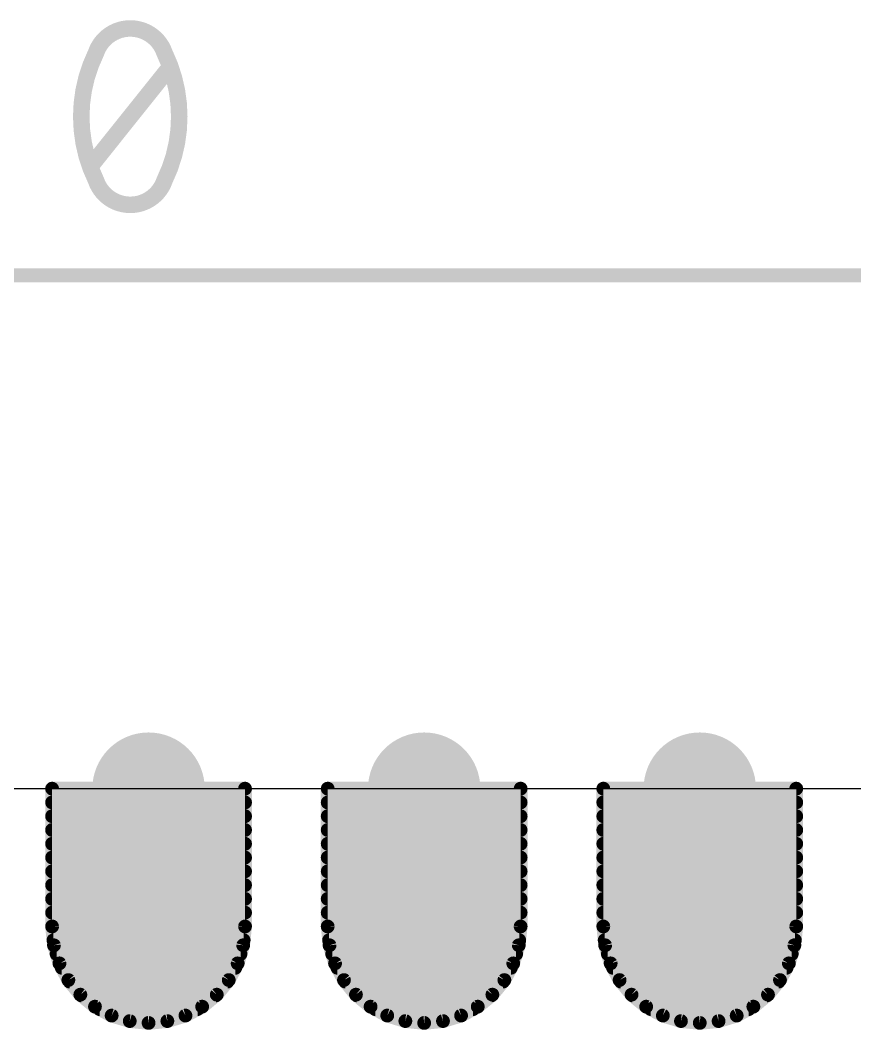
# Model space of a CAD drawing. Extents: x -6.2 to 35, y -0.5 to 29.9.
# Drawn here: x 19.14 to 26.83, y 20.64 to 29.94 of the extents above; entities that cross this region are included whole.
import ezdxf

# ---------------------------------------------------------------- set-up
doc = ezdxf.new("R2010")
doc.units = 0
for name, color, linetype in [('1', 22, 'CONTINUOUS'), ('16', 132, 'CONTINUOUS'), ('17', 110, 'CONTINUOUS'), ('20', 31, 'CONTINUOUS'), ('29', 253, 'CONTINUOUS')]:
    doc.layers.add(name, color=color, linetype=linetype)

# ---------------------------------------------------------------- blocks, each defined once
blk = doc.blocks.new('ROUNDP')
at = {"const_width": 0.5}
blk.add_lwpolyline([(0, -0.25, 1), (0, 0.25, 1), (0, -0.25)], format="xyb", dxfattribs=at)

msp = doc.modelspace()

# ---------------------------------------------------------------- linework, layer by layer
at = {"layer": '1', "const_width": 0.254}
for points in [[(19.558, 22.733), (19.558, 21.59)], [(21.082, 22.733), (19.558, 22.733)], [(21.082, 21.59), (21.082, 22.733)], [(22.098, 22.733), (22.098, 21.59)], [(23.622, 22.733), (22.098, 22.733)], [(23.622, 21.59), (23.622, 22.733)], [(24.638, 22.733), (24.638, 21.59)], [(26.162, 22.733), (24.638, 22.733)], [(26.162, 21.59), (26.162, 22.733)], [(19.558, 22.606), (21.082, 22.606)], [(22.098, 22.606), (23.622, 22.606)], [(24.638, 22.606), (26.162, 22.606)], [(19.558, 22.352), (21.082, 22.352)], [(22.098, 22.352), (23.622, 22.352)], [(24.638, 22.352), (26.162, 22.352)], [(19.558, 22.098), (21.082, 22.098)], [(22.098, 22.098), (23.622, 22.098)], [(24.638, 22.098), (26.162, 22.098)], [(19.558, 21.844), (21.082, 21.844)], [(22.098, 21.844), (23.622, 21.844)], [(24.638, 21.844), (26.162, 21.844)], [(19.558, 21.59), (19.5726, 21.4413)], [(19.558, 21.59), (21.082, 21.59)], [(21.0674, 21.4413), (21.082, 21.59)], [(22.098, 21.59), (22.1126, 21.4413)], [(22.098, 21.59), (23.622, 21.59)], [(23.6074, 21.4413), (23.622, 21.59)], [(24.638, 21.59), (24.6526, 21.4413)], [(24.638, 21.59), (26.162, 21.59)], [(26.1474, 21.4413), (26.162, 21.59)], [(19.5726, 21.4413), (19.616, 21.2984)], [(21.024, 21.2984), (21.0674, 21.4413)], [(22.1126, 21.4413), (22.156, 21.2984)], [(23.564, 21.2984), (23.6074, 21.4413)], [(24.6526, 21.4413), (24.696, 21.2984)], [(26.104, 21.2984), (26.1474, 21.4413)], [(19.6046, 21.336), (21.0354, 21.336)], [(19.616, 21.2984), (19.6864, 21.1667)], [(20.9536, 21.1667), (21.024, 21.2984)], [(22.1446, 21.336), (23.5754, 21.336)], [(22.156, 21.2984), (22.2264, 21.1667)], [(23.4936, 21.1667), (23.564, 21.2984)], [(24.6846, 21.336), (26.1154, 21.336)], [(24.696, 21.2984), (24.7664, 21.1667)], [(26.0336, 21.1667), (26.104, 21.2984)], [(19.6864, 21.1667), (19.7812, 21.0512)], [(20.8588, 21.0512), (20.9536, 21.1667)], [(22.2264, 21.1667), (22.3212, 21.0512)], [(23.3988, 21.0512), (23.4936, 21.1667)], [(24.7664, 21.1667), (24.8612, 21.0512)], [(25.9388, 21.0512), (26.0336, 21.1667)], [(19.7559, 21.082), (20.8841, 21.082)], [(19.7812, 21.0512), (19.8967, 20.9564)], [(20.7433, 20.9564), (20.8588, 21.0512)], [(22.2959, 21.082), (23.4241, 21.082)], [(22.3212, 21.0512), (22.4367, 20.9564)], [(23.2833, 20.9564), (23.3988, 21.0512)], [(24.8359, 21.082), (25.9641, 21.082)], [(24.8612, 21.0512), (24.9767, 20.9564)], [(25.8233, 20.9564), (25.9388, 21.0512)], [(19.8967, 20.9564), (20.0284, 20.886)], [(20.6116, 20.886), (20.7433, 20.9564)], [(22.4367, 20.9564), (22.5684, 20.886)], [(23.1516, 20.886), (23.2833, 20.9564)], [(24.9767, 20.9564), (25.1084, 20.886)], [(25.6916, 20.886), (25.8233, 20.9564)], [(20.0284, 20.886), (20.1713, 20.8426)], [(20.1713, 20.8426), (20.32, 20.828)], [(20.32, 20.828), (20.4687, 20.8426)], [(20.4687, 20.8426), (20.6116, 20.886)], [(22.5684, 20.886), (22.7113, 20.8426)], [(22.7113, 20.8426), (22.86, 20.828)], [(22.86, 20.828), (23.0087, 20.8426)], [(23.0087, 20.8426), (23.1516, 20.886)], [(25.1084, 20.886), (25.2513, 20.8426)], [(25.2513, 20.8426), (25.4, 20.828)], [(25.4, 20.828), (25.5487, 20.8426)], [(25.5487, 20.8426), (25.6916, 20.886)]]:
    msp.add_lwpolyline(points, dxfattribs=at)
at = {"layer": '1', "const_width": 0.127}
for points in [[(19.6215, 22.733, 1), (19.4945, 22.733)], [(19.558, 22.7965, 1), (19.558, 22.6695)], [(21.1455, 22.733, 1), (21.0185, 22.733)], [(21.082, 22.6695, 1), (21.082, 22.7965)], [(22.1615, 22.733, 1), (22.0345, 22.733)], [(22.098, 22.7965, 1), (22.098, 22.6695)], [(23.6855, 22.733, 1), (23.5585, 22.733)], [(23.622, 22.6695, 1), (23.622, 22.7965)], [(24.7015, 22.733, 1), (24.5745, 22.733)], [(24.638, 22.7965, 1), (24.638, 22.6695)], [(26.2255, 22.733, 1), (26.0985, 22.733)], [(26.162, 22.6695, 1), (26.162, 22.7965)], [(19.558, 22.6695, 1), (19.558, 22.5425)], [(21.082, 22.5425, 1), (21.082, 22.6695)], [(22.098, 22.6695, 1), (22.098, 22.5425)], [(23.622, 22.5425, 1), (23.622, 22.6695)], [(24.638, 22.6695, 1), (24.638, 22.5425)], [(26.162, 22.5425, 1), (26.162, 22.6695)], [(19.558, 22.4155, 1), (19.558, 22.2885)], [(21.082, 22.2885, 1), (21.082, 22.4155)], [(22.098, 22.4155, 1), (22.098, 22.2885)], [(23.622, 22.2885, 1), (23.622, 22.4155)], [(24.638, 22.4155, 1), (24.638, 22.2885)], [(26.162, 22.2885, 1), (26.162, 22.4155)], [(19.558, 22.1615, 1), (19.558, 22.0345)], [(21.082, 22.0345, 1), (21.082, 22.1615)], [(22.098, 22.1615, 1), (22.098, 22.0345)], [(23.622, 22.0345, 1), (23.622, 22.1615)], [(24.638, 22.1615, 1), (24.638, 22.0345)], [(26.162, 22.0345, 1), (26.162, 22.1615)], [(19.558, 21.9075, 1), (19.558, 21.7805)], [(21.082, 21.7805, 1), (21.082, 21.9075)], [(22.098, 21.9075, 1), (22.098, 21.7805)], [(23.622, 21.7805, 1), (23.622, 21.9075)], [(24.638, 21.9075, 1), (24.638, 21.7805)], [(26.162, 21.7805, 1), (26.162, 21.9075)], [(19.6212, 21.5962, 1), (19.4948, 21.5838)], [(19.558, 21.6535, 1), (19.558, 21.5265)], [(21.1452, 21.5838, 1), (21.0188, 21.5962)], [(21.082, 21.5265, 1), (21.082, 21.6535)], [(22.1612, 21.5962, 1), (22.0348, 21.5838)], [(22.098, 21.6535, 1), (22.098, 21.5265)], [(23.6852, 21.5838, 1), (23.5588, 21.5962)], [(23.622, 21.5265, 1), (23.622, 21.6535)], [(24.7012, 21.5962, 1), (24.5748, 21.5838)], [(24.638, 21.6535, 1), (24.638, 21.5265)], [(26.2252, 21.5838, 1), (26.0988, 21.5962)], [(26.162, 21.5265, 1), (26.162, 21.6535)], [(19.4945, 21.59, 1), (19.6215, 21.59)], [(21.0185, 21.59, 1), (21.1455, 21.59)], [(22.0345, 21.59, 1), (22.1615, 21.59)], [(23.5585, 21.59, 1), (23.6855, 21.59)], [(24.5745, 21.59, 1), (24.7015, 21.59)], [(26.0985, 21.59, 1), (26.2255, 21.59)], [(19.6334, 21.4598, 1), (19.5119, 21.4229)], [(19.5094, 21.4351, 1), (19.6358, 21.4476)], [(21.0042, 21.4476, 1), (21.1306, 21.4351)], [(21.1281, 21.4229, 1), (21.0066, 21.4598)], [(22.1734, 21.4598, 1), (22.0519, 21.4229)], [(22.0494, 21.4351, 1), (22.1758, 21.4476)], [(23.5442, 21.4476, 1), (23.6706, 21.4351)], [(23.6681, 21.4229, 1), (23.5466, 21.4598)], [(24.7134, 21.4598, 1), (24.5919, 21.4229)], [(24.5894, 21.4351, 1), (24.7158, 21.4476)], [(26.0842, 21.4476, 1), (26.2106, 21.4351)], [(26.2081, 21.4229, 1), (26.0866, 21.4598)], [(19.6046, 21.3995, 1), (19.6046, 21.2725)], [(19.672, 21.3283, 1), (19.56, 21.2685)], [(21.08, 21.2685, 1), (20.968, 21.3283)], [(21.0354, 21.2725, 1), (21.0354, 21.3995)], [(22.1446, 21.3995, 1), (22.1446, 21.2725)], [(22.212, 21.3283, 1), (22.1, 21.2685)], [(23.62, 21.2685, 1), (23.508, 21.3283)], [(23.5754, 21.2725, 1), (23.5754, 21.3995)], [(24.6846, 21.3995, 1), (24.6846, 21.2725)], [(24.752, 21.3283, 1), (24.64, 21.2685)], [(26.16, 21.2685, 1), (26.048, 21.3283)], [(26.1154, 21.2725, 1), (26.1154, 21.3995)], [(19.5552, 21.28, 1), (19.6768, 21.3168)], [(20.9632, 21.3168, 1), (21.0848, 21.28)], [(22.0952, 21.28, 1), (22.2168, 21.3168)], [(23.5032, 21.3168, 1), (23.6248, 21.28)], [(24.6352, 21.28, 1), (24.7568, 21.3168)], [(26.0432, 21.3168, 1), (26.1648, 21.28)], [(19.7355, 21.2069, 1), (19.6373, 21.1264)], [(19.6304, 21.1367, 1), (19.7424, 21.1966)], [(20.8976, 21.1966, 1), (21.0096, 21.1367)], [(21.0027, 21.1264, 1), (20.9045, 21.2069)], [(22.2755, 21.2069, 1), (22.1773, 21.1264)], [(22.1704, 21.1367, 1), (22.2824, 21.1966)], [(23.4376, 21.1966, 1), (23.5496, 21.1367)], [(23.5427, 21.1264, 1), (23.4445, 21.2069)], [(24.8155, 21.2069, 1), (24.7173, 21.1264)], [(24.7104, 21.1367, 1), (24.8224, 21.1966)], [(25.9776, 21.1966, 1), (26.0896, 21.1367)], [(26.0827, 21.1264, 1), (25.9845, 21.2069)], [(19.7559, 21.1455, 1), (19.7559, 21.0185)], [(19.8215, 21.1003, 1), (19.7409, 21.0021)], [(19.7321, 21.0109, 1), (19.8303, 21.0915)], [(20.8097, 21.0915, 1), (20.9079, 21.0109)], [(20.8991, 21.0021, 1), (20.8185, 21.1003)], [(20.8841, 21.0185, 1), (20.8841, 21.1455)], [(22.2959, 21.1455, 1), (22.2959, 21.0185)], [(22.3615, 21.1003, 1), (22.2809, 21.0021)], [(22.2721, 21.0109, 1), (22.3703, 21.0915)], [(23.3497, 21.0915, 1), (23.4479, 21.0109)], [(23.4391, 21.0021, 1), (23.3585, 21.1003)], [(23.4241, 21.0185, 1), (23.4241, 21.1455)], [(24.8359, 21.1455, 1), (24.8359, 21.0185)], [(24.9015, 21.1003, 1), (24.8209, 21.0021)], [(24.8121, 21.0109, 1), (24.9103, 21.0915)], [(25.8897, 21.0915, 1), (25.9879, 21.0109)], [(25.9791, 21.0021, 1), (25.8985, 21.1003)], [(25.9641, 21.0185, 1), (25.9641, 21.1455)], [(19.9266, 21.0124, 1), (19.8667, 20.9004)], [(19.8564, 20.9073, 1), (19.9369, 21.0055)], [(20.7031, 21.0055, 1), (20.7836, 20.9073)], [(20.7733, 20.9004, 1), (20.7134, 21.0124)], [(22.4666, 21.0124, 1), (22.4067, 20.9004)], [(22.3964, 20.9073, 1), (22.4769, 21.0055)], [(23.2431, 21.0055, 1), (23.3236, 20.9073)], [(23.3133, 20.9004, 1), (23.2534, 21.0124)], [(25.0066, 21.0124, 1), (24.9467, 20.9004)], [(24.9364, 20.9073, 1), (25.0169, 21.0055)], [(25.7831, 21.0055, 1), (25.8636, 20.9073)], [(25.8533, 20.9004, 1), (25.7934, 21.0124)], [(20.0468, 20.9468, 1), (20.01, 20.8252)], [(19.9985, 20.83, 1), (20.0583, 20.942)], [(20.1776, 20.9058, 1), (20.1651, 20.7794)], [(20.1529, 20.7819, 1), (20.1898, 20.9034)], [(20.3138, 20.8912, 1), (20.3262, 20.7648)], [(20.3138, 20.7648, 1), (20.3262, 20.8912)], [(20.4502, 20.9034, 1), (20.4871, 20.7819)], [(20.4749, 20.7794, 1), (20.4624, 20.9058)], [(20.5817, 20.942, 1), (20.6415, 20.83)], [(20.63, 20.8252, 1), (20.5932, 20.9468)], [(22.5868, 20.9468, 1), (22.55, 20.8252)], [(22.5385, 20.83, 1), (22.5983, 20.942)], [(22.7176, 20.9058, 1), (22.7051, 20.7794)], [(22.6929, 20.7819, 1), (22.7298, 20.9034)], [(22.8538, 20.8912, 1), (22.8662, 20.7648)], [(22.8538, 20.7648, 1), (22.8662, 20.8912)], [(22.9902, 20.9034, 1), (23.0271, 20.7819)], [(23.0149, 20.7794, 1), (23.0024, 20.9058)], [(23.1217, 20.942, 1), (23.1815, 20.83)], [(23.17, 20.8252, 1), (23.1332, 20.9468)], [(25.1268, 20.9468, 1), (25.09, 20.8252)], [(25.0785, 20.83, 1), (25.1383, 20.942)], [(25.2576, 20.9058, 1), (25.2451, 20.7794)], [(25.2329, 20.7819, 1), (25.2698, 20.9034)], [(25.3938, 20.8912, 1), (25.4062, 20.7648)], [(25.3938, 20.7648, 1), (25.4062, 20.8912)], [(25.5302, 20.9034, 1), (25.5671, 20.7819)], [(25.5549, 20.7794, 1), (25.5424, 20.9058)], [(25.6617, 20.942, 1), (25.7215, 20.83)], [(25.71, 20.8252, 1), (25.6732, 20.9468)]]:
    msp.add_lwpolyline(points, format="xyb", dxfattribs=at)
at = {"layer": '16', "const_width": 0.254}
for points in [[(19.558, 22.733), (19.558, 21.59)], [(21.082, 22.733), (19.558, 22.733)], [(21.082, 21.59), (21.082, 22.733)], [(22.098, 22.733), (22.098, 21.59)], [(23.622, 22.733), (22.098, 22.733)], [(23.622, 21.59), (23.622, 22.733)], [(24.638, 22.733), (24.638, 21.59)], [(26.162, 22.733), (24.638, 22.733)], [(26.162, 21.59), (26.162, 22.733)], [(19.558, 22.606), (21.082, 22.606)], [(22.098, 22.606), (23.622, 22.606)], [(24.638, 22.606), (26.162, 22.606)], [(19.558, 22.352), (21.082, 22.352)], [(22.098, 22.352), (23.622, 22.352)], [(24.638, 22.352), (26.162, 22.352)], [(19.558, 22.098), (21.082, 22.098)], [(22.098, 22.098), (23.622, 22.098)], [(24.638, 22.098), (26.162, 22.098)], [(19.558, 21.844), (21.082, 21.844)], [(22.098, 21.844), (23.622, 21.844)], [(24.638, 21.844), (26.162, 21.844)], [(19.558, 21.59), (19.5726, 21.4413)], [(19.558, 21.59), (21.082, 21.59)], [(21.0674, 21.4413), (21.082, 21.59)], [(22.098, 21.59), (22.1126, 21.4413)], [(22.098, 21.59), (23.622, 21.59)], [(23.6074, 21.4413), (23.622, 21.59)], [(24.638, 21.59), (24.6526, 21.4413)], [(24.638, 21.59), (26.162, 21.59)], [(26.1474, 21.4413), (26.162, 21.59)], [(19.5726, 21.4413), (19.616, 21.2984)], [(21.024, 21.2984), (21.0674, 21.4413)], [(22.1126, 21.4413), (22.156, 21.2984)], [(23.564, 21.2984), (23.6074, 21.4413)], [(24.6526, 21.4413), (24.696, 21.2984)], [(26.104, 21.2984), (26.1474, 21.4413)], [(19.6046, 21.336), (21.0354, 21.336)], [(19.616, 21.2984), (19.6864, 21.1667)], [(20.9536, 21.1667), (21.024, 21.2984)], [(22.1446, 21.336), (23.5754, 21.336)], [(22.156, 21.2984), (22.2264, 21.1667)], [(23.4936, 21.1667), (23.564, 21.2984)], [(24.6846, 21.336), (26.1154, 21.336)], [(24.696, 21.2984), (24.7664, 21.1667)], [(26.0336, 21.1667), (26.104, 21.2984)], [(19.6864, 21.1667), (19.7812, 21.0512)], [(20.8588, 21.0512), (20.9536, 21.1667)], [(22.2264, 21.1667), (22.3212, 21.0512)], [(23.3988, 21.0512), (23.4936, 21.1667)], [(24.7664, 21.1667), (24.8612, 21.0512)], [(25.9388, 21.0512), (26.0336, 21.1667)], [(19.7559, 21.082), (20.8841, 21.082)], [(19.7812, 21.0512), (19.8967, 20.9564)], [(20.7433, 20.9564), (20.8588, 21.0512)], [(22.2959, 21.082), (23.4241, 21.082)], [(22.3212, 21.0512), (22.4367, 20.9564)], [(23.2833, 20.9564), (23.3988, 21.0512)], [(24.8359, 21.082), (25.9641, 21.082)], [(24.8612, 21.0512), (24.9767, 20.9564)], [(25.8233, 20.9564), (25.9388, 21.0512)], [(19.8967, 20.9564), (20.0284, 20.886)], [(20.6116, 20.886), (20.7433, 20.9564)], [(22.4367, 20.9564), (22.5684, 20.886)], [(23.1516, 20.886), (23.2833, 20.9564)], [(24.9767, 20.9564), (25.1084, 20.886)], [(25.6916, 20.886), (25.8233, 20.9564)], [(20.0284, 20.886), (20.1713, 20.8426)], [(20.1713, 20.8426), (20.32, 20.828)], [(20.32, 20.828), (20.4687, 20.8426)], [(20.4687, 20.8426), (20.6116, 20.886)], [(22.5684, 20.886), (22.7113, 20.8426)], [(22.7113, 20.8426), (22.86, 20.828)], [(22.86, 20.828), (23.0087, 20.8426)], [(23.0087, 20.8426), (23.1516, 20.886)], [(25.1084, 20.886), (25.2513, 20.8426)], [(25.2513, 20.8426), (25.4, 20.828)], [(25.4, 20.828), (25.5487, 20.8426)], [(25.5487, 20.8426), (25.6916, 20.886)]]:
    msp.add_lwpolyline(points, dxfattribs=at)
at = {"layer": '16', "const_width": 0.127}
for points in [[(19.6215, 22.733, 1), (19.4945, 22.733)], [(19.558, 22.7965, 1), (19.558, 22.6695)], [(21.1455, 22.733, 1), (21.0185, 22.733)], [(21.082, 22.6695, 1), (21.082, 22.7965)], [(22.1615, 22.733, 1), (22.0345, 22.733)], [(22.098, 22.7965, 1), (22.098, 22.6695)], [(23.6855, 22.733, 1), (23.5585, 22.733)], [(23.622, 22.6695, 1), (23.622, 22.7965)], [(24.7015, 22.733, 1), (24.5745, 22.733)], [(24.638, 22.7965, 1), (24.638, 22.6695)], [(26.2255, 22.733, 1), (26.0985, 22.733)], [(26.162, 22.6695, 1), (26.162, 22.7965)], [(19.558, 22.6695, 1), (19.558, 22.5425)], [(21.082, 22.5425, 1), (21.082, 22.6695)], [(22.098, 22.6695, 1), (22.098, 22.5425)], [(23.622, 22.5425, 1), (23.622, 22.6695)], [(24.638, 22.6695, 1), (24.638, 22.5425)], [(26.162, 22.5425, 1), (26.162, 22.6695)], [(19.558, 22.4155, 1), (19.558, 22.2885)], [(21.082, 22.2885, 1), (21.082, 22.4155)], [(22.098, 22.4155, 1), (22.098, 22.2885)], [(23.622, 22.2885, 1), (23.622, 22.4155)], [(24.638, 22.4155, 1), (24.638, 22.2885)], [(26.162, 22.2885, 1), (26.162, 22.4155)], [(19.558, 22.1615, 1), (19.558, 22.0345)], [(21.082, 22.0345, 1), (21.082, 22.1615)], [(22.098, 22.1615, 1), (22.098, 22.0345)], [(23.622, 22.0345, 1), (23.622, 22.1615)], [(24.638, 22.1615, 1), (24.638, 22.0345)], [(26.162, 22.0345, 1), (26.162, 22.1615)], [(19.558, 21.9075, 1), (19.558, 21.7805)], [(21.082, 21.7805, 1), (21.082, 21.9075)], [(22.098, 21.9075, 1), (22.098, 21.7805)], [(23.622, 21.7805, 1), (23.622, 21.9075)], [(24.638, 21.9075, 1), (24.638, 21.7805)], [(26.162, 21.7805, 1), (26.162, 21.9075)], [(19.6212, 21.5962, 1), (19.4948, 21.5838)], [(19.558, 21.6535, 1), (19.558, 21.5265)], [(21.1452, 21.5838, 1), (21.0188, 21.5962)], [(21.082, 21.5265, 1), (21.082, 21.6535)], [(22.1612, 21.5962, 1), (22.0348, 21.5838)], [(22.098, 21.6535, 1), (22.098, 21.5265)], [(23.6852, 21.5838, 1), (23.5588, 21.5962)], [(23.622, 21.5265, 1), (23.622, 21.6535)], [(24.7012, 21.5962, 1), (24.5748, 21.5838)], [(24.638, 21.6535, 1), (24.638, 21.5265)], [(26.2252, 21.5838, 1), (26.0988, 21.5962)], [(26.162, 21.5265, 1), (26.162, 21.6535)], [(19.4945, 21.59, 1), (19.6215, 21.59)], [(21.0185, 21.59, 1), (21.1455, 21.59)], [(22.0345, 21.59, 1), (22.1615, 21.59)], [(23.5585, 21.59, 1), (23.6855, 21.59)], [(24.5745, 21.59, 1), (24.7015, 21.59)], [(26.0985, 21.59, 1), (26.2255, 21.59)], [(19.6334, 21.4598, 1), (19.5119, 21.4229)], [(19.5094, 21.4351, 1), (19.6358, 21.4476)], [(21.0042, 21.4476, 1), (21.1306, 21.4351)], [(21.1281, 21.4229, 1), (21.0066, 21.4598)], [(22.1734, 21.4598, 1), (22.0519, 21.4229)], [(22.0494, 21.4351, 1), (22.1758, 21.4476)], [(23.5442, 21.4476, 1), (23.6706, 21.4351)], [(23.6681, 21.4229, 1), (23.5466, 21.4598)], [(24.7134, 21.4598, 1), (24.5919, 21.4229)], [(24.5894, 21.4351, 1), (24.7158, 21.4476)], [(26.0842, 21.4476, 1), (26.2106, 21.4351)], [(26.2081, 21.4229, 1), (26.0866, 21.4598)], [(19.6046, 21.3995, 1), (19.6046, 21.2725)], [(19.672, 21.3283, 1), (19.56, 21.2685)], [(21.08, 21.2685, 1), (20.968, 21.3283)], [(21.0354, 21.2725, 1), (21.0354, 21.3995)], [(22.1446, 21.3995, 1), (22.1446, 21.2725)], [(22.212, 21.3283, 1), (22.1, 21.2685)], [(23.62, 21.2685, 1), (23.508, 21.3283)], [(23.5754, 21.2725, 1), (23.5754, 21.3995)], [(24.6846, 21.3995, 1), (24.6846, 21.2725)], [(24.752, 21.3283, 1), (24.64, 21.2685)], [(26.16, 21.2685, 1), (26.048, 21.3283)], [(26.1154, 21.2725, 1), (26.1154, 21.3995)], [(19.5552, 21.28, 1), (19.6768, 21.3168)], [(20.9632, 21.3168, 1), (21.0848, 21.28)], [(22.0952, 21.28, 1), (22.2168, 21.3168)], [(23.5032, 21.3168, 1), (23.6248, 21.28)], [(24.6352, 21.28, 1), (24.7568, 21.3168)], [(26.0432, 21.3168, 1), (26.1648, 21.28)], [(19.7355, 21.2069, 1), (19.6373, 21.1264)], [(19.6304, 21.1367, 1), (19.7424, 21.1966)], [(20.8976, 21.1966, 1), (21.0096, 21.1367)], [(21.0027, 21.1264, 1), (20.9045, 21.2069)], [(22.2755, 21.2069, 1), (22.1773, 21.1264)], [(22.1704, 21.1367, 1), (22.2824, 21.1966)], [(23.4376, 21.1966, 1), (23.5496, 21.1367)], [(23.5427, 21.1264, 1), (23.4445, 21.2069)], [(24.8155, 21.2069, 1), (24.7173, 21.1264)], [(24.7104, 21.1367, 1), (24.8224, 21.1966)], [(25.9776, 21.1966, 1), (26.0896, 21.1367)], [(26.0827, 21.1264, 1), (25.9845, 21.2069)], [(19.7559, 21.1455, 1), (19.7559, 21.0185)], [(19.8215, 21.1003, 1), (19.7409, 21.0021)], [(19.7321, 21.0109, 1), (19.8303, 21.0915)], [(20.8097, 21.0915, 1), (20.9079, 21.0109)], [(20.8991, 21.0021, 1), (20.8185, 21.1003)], [(20.8841, 21.0185, 1), (20.8841, 21.1455)], [(22.2959, 21.1455, 1), (22.2959, 21.0185)], [(22.3615, 21.1003, 1), (22.2809, 21.0021)], [(22.2721, 21.0109, 1), (22.3703, 21.0915)], [(23.3497, 21.0915, 1), (23.4479, 21.0109)], [(23.4391, 21.0021, 1), (23.3585, 21.1003)], [(23.4241, 21.0185, 1), (23.4241, 21.1455)], [(24.8359, 21.1455, 1), (24.8359, 21.0185)], [(24.9015, 21.1003, 1), (24.8209, 21.0021)], [(24.8121, 21.0109, 1), (24.9103, 21.0915)], [(25.8897, 21.0915, 1), (25.9879, 21.0109)], [(25.9791, 21.0021, 1), (25.8985, 21.1003)], [(25.9641, 21.0185, 1), (25.9641, 21.1455)], [(19.9266, 21.0124, 1), (19.8667, 20.9004)], [(19.8564, 20.9073, 1), (19.9369, 21.0055)], [(20.7031, 21.0055, 1), (20.7836, 20.9073)], [(20.7733, 20.9004, 1), (20.7134, 21.0124)], [(22.4666, 21.0124, 1), (22.4067, 20.9004)], [(22.3964, 20.9073, 1), (22.4769, 21.0055)], [(23.2431, 21.0055, 1), (23.3236, 20.9073)], [(23.3133, 20.9004, 1), (23.2534, 21.0124)], [(25.0066, 21.0124, 1), (24.9467, 20.9004)], [(24.9364, 20.9073, 1), (25.0169, 21.0055)], [(25.7831, 21.0055, 1), (25.8636, 20.9073)], [(25.8533, 20.9004, 1), (25.7934, 21.0124)], [(20.0468, 20.9468, 1), (20.01, 20.8252)], [(19.9985, 20.83, 1), (20.0583, 20.942)], [(20.1776, 20.9058, 1), (20.1651, 20.7794)], [(20.1529, 20.7819, 1), (20.1898, 20.9034)], [(20.3138, 20.8912, 1), (20.3262, 20.7648)], [(20.3138, 20.7648, 1), (20.3262, 20.8912)], [(20.4502, 20.9034, 1), (20.4871, 20.7819)], [(20.4749, 20.7794, 1), (20.4624, 20.9058)], [(20.5817, 20.942, 1), (20.6415, 20.83)], [(20.63, 20.8252, 1), (20.5932, 20.9468)], [(22.5868, 20.9468, 1), (22.55, 20.8252)], [(22.5385, 20.83, 1), (22.5983, 20.942)], [(22.7176, 20.9058, 1), (22.7051, 20.7794)], [(22.6929, 20.7819, 1), (22.7298, 20.9034)], [(22.8538, 20.8912, 1), (22.8662, 20.7648)], [(22.8538, 20.7648, 1), (22.8662, 20.8912)], [(22.9902, 20.9034, 1), (23.0271, 20.7819)], [(23.0149, 20.7794, 1), (23.0024, 20.9058)], [(23.1217, 20.942, 1), (23.1815, 20.83)], [(23.17, 20.8252, 1), (23.1332, 20.9468)], [(25.1268, 20.9468, 1), (25.09, 20.8252)], [(25.0785, 20.83, 1), (25.1383, 20.942)], [(25.2576, 20.9058, 1), (25.2451, 20.7794)], [(25.2329, 20.7819, 1), (25.2698, 20.9034)], [(25.3938, 20.8912, 1), (25.4062, 20.7648)], [(25.3938, 20.7648, 1), (25.4062, 20.8912)], [(25.5302, 20.9034, 1), (25.5671, 20.7819)], [(25.5549, 20.7794, 1), (25.5424, 20.9058)], [(25.6617, 20.942, 1), (25.7215, 20.83)], [(25.71, 20.8252, 1), (25.6732, 20.9468)]]:
    msp.add_lwpolyline(points, format="xyb", dxfattribs=at)
at = {"layer": '20', "const_width": 0.01}
msp.add_lwpolyline([(1, 22.86), (34, 22.86)], dxfattribs=at)
at = {"layer": '29'}
for points, const_width in [([(20.1514, 29.8663, 0.3205), (19.8353, 29.6405)], 0.1524), ([(20.4675, 29.6405, 0.3205), (20.1514, 29.8663)], 0.1524), ([(20.1514, 29.9044, 1), (20.1514, 29.8282)], 0.0762), ([(20.1514, 29.8282, 1), (20.1514, 29.9044)], 0.0762), ([(19.8353, 29.6405, 0.1139), (19.6998, 29.0535)], 0.1524), ([(19.7992, 29.6529, 1), (19.8713, 29.6282)], 0.0762), ([(19.8695, 29.6238, 1), (19.801, 29.6572)], 0.0762), ([(20.5017, 29.6572, 1), (20.4332, 29.6238)], 0.0762), ([(20.6029, 29.0535, 0.1139), (20.4675, 29.6405)], 0.1524), ([(20.4314, 29.6282, 1), (20.5035, 29.6529)], 0.0762), ([(20.5424, 29.4813, 1), (20.4829, 29.5289)], 0.0762), ([(19.6998, 29.0535, 0.1139), (19.8353, 28.4665)], 0.1524), ([(19.7379, 29.0535, 1), (19.6617, 29.0535)], 0.0762), ([(20.4675, 28.4665, 0.1139), (20.6029, 29.0535)], 0.1524), ([(20.641, 29.0535, 1), (20.5648, 29.0535)], 0.0762), ([(19.6617, 29.0535, 1), (19.7379, 29.0535)], 0.0762), ([(20.5648, 29.0535, 1), (20.641, 29.0535)], 0.0762), ([(19.7604, 28.6257, 1), (19.8199, 28.5781)], 0.0762), ([(19.8713, 28.4788, 1), (19.7992, 28.4541)], 0.0762), ([(19.8353, 28.4665, 0.3205), (20.1514, 28.2407)], 0.1524), ([(19.801, 28.4498, 1), (19.8695, 28.4832)], 0.0762), ([(20.1514, 28.2407, 0.3205), (20.4675, 28.4665)], 0.1524), ([(20.4332, 28.4832, 1), (20.5017, 28.4498)], 0.0762), ([(20.5035, 28.4541, 1), (20.4314, 28.4788)], 0.0762), ([(20.1514, 28.2788, 1), (20.1514, 28.2026)], 0.0762), ([(20.1514, 28.2026, 1), (20.1514, 28.2788)], 0.0762), ([(19.4627, 22.86, 1), (19.3993, 22.86)], 0.0635), ([(19.431, 22.8917, 1), (19.431, 22.8283)], 0.0635), ([(21.2407, 22.86, 1), (21.1773, 22.86)], 0.0635), ([(21.209, 22.8283, 1), (21.209, 22.8917)], 0.0635), ([(22.0027, 22.86, 1), (21.9393, 22.86)], 0.0635), ([(21.971, 22.8917, 1), (21.971, 22.8283)], 0.0635), ([(23.7808, 22.86, 1), (23.7173, 22.86)], 0.0635), ([(23.749, 22.8283, 1), (23.749, 22.8917)], 0.0635), ([(24.5428, 22.86, 1), (24.4793, 22.86)], 0.0635), ([(24.511, 22.8917, 1), (24.511, 22.8283)], 0.0635), ([(26.3208, 22.86, 1), (26.2573, 22.86)], 0.0635), ([(26.289, 22.8283, 1), (26.289, 22.8917)], 0.0635), ([(19.431, 22.7647, 1), (19.431, 22.7013)], 0.0635), ([(21.209, 22.7013, 1), (21.209, 22.7647)], 0.0635), ([(21.971, 22.7647, 1), (21.971, 22.7013)], 0.0635), ([(23.749, 22.7013, 1), (23.749, 22.7647)], 0.0635), ([(24.511, 22.7647, 1), (24.511, 22.7013)], 0.0635), ([(26.289, 22.7013, 1), (26.289, 22.7647)], 0.0635), ([(19.431, 22.6378, 1), (19.431, 22.5743)], 0.0635), ([(21.209, 22.5743, 1), (21.209, 22.6378)], 0.0635), ([(21.971, 22.6378, 1), (21.971, 22.5743)], 0.0635), ([(23.749, 22.5743, 1), (23.749, 22.6378)], 0.0635), ([(24.511, 22.6378, 1), (24.511, 22.5743)], 0.0635), ([(26.289, 22.5743, 1), (26.289, 22.6378)], 0.0635), ([(19.431, 22.5108, 1), (19.431, 22.4473)], 0.0635), ([(21.209, 22.4473, 1), (21.209, 22.5108)], 0.0635), ([(21.971, 22.5108, 1), (21.971, 22.4473)], 0.0635), ([(23.749, 22.4473, 1), (23.749, 22.5108)], 0.0635), ([(24.511, 22.5108, 1), (24.511, 22.4473)], 0.0635), ([(26.289, 22.4473, 1), (26.289, 22.5108)], 0.0635), ([(19.431, 22.3837, 1), (19.431, 22.3203)], 0.0635), ([(21.209, 22.3203, 1), (21.209, 22.3837)], 0.0635), ([(21.971, 22.3837, 1), (21.971, 22.3203)], 0.0635), ([(23.749, 22.3203, 1), (23.749, 22.3837)], 0.0635), ([(24.511, 22.3837, 1), (24.511, 22.3203)], 0.0635), ([(26.289, 22.3203, 1), (26.289, 22.3837)], 0.0635), ([(19.431, 22.2568, 1), (19.431, 22.1933)], 0.0635), ([(21.209, 22.1933, 1), (21.209, 22.2568)], 0.0635), ([(21.971, 22.2568, 1), (21.971, 22.1933)], 0.0635), ([(23.749, 22.1933, 1), (23.749, 22.2568)], 0.0635), ([(24.511, 22.2568, 1), (24.511, 22.1933)], 0.0635), ([(26.289, 22.1933, 1), (26.289, 22.2568)], 0.0635), ([(19.431, 22.1298, 1), (19.431, 22.0663)], 0.0635), ([(21.209, 22.0663, 1), (21.209, 22.1298)], 0.0635), ([(21.971, 22.1298, 1), (21.971, 22.0663)], 0.0635), ([(23.749, 22.0663, 1), (23.749, 22.1298)], 0.0635), ([(24.511, 22.1298, 1), (24.511, 22.0663)], 0.0635), ([(26.289, 22.0663, 1), (26.289, 22.1298)], 0.0635), ([(19.431, 22.0027, 1), (19.431, 21.9393)], 0.0635), ([(21.209, 21.9393, 1), (21.209, 22.0027)], 0.0635), ([(21.971, 22.0027, 1), (21.971, 21.9393)], 0.0635), ([(23.749, 21.9393, 1), (23.749, 22.0027)], 0.0635), ([(24.511, 22.0027, 1), (24.511, 21.9393)], 0.0635), ([(26.289, 21.9393, 1), (26.289, 22.0027)], 0.0635), ([(19.431, 21.8758, 1), (19.431, 21.8123)], 0.0635), ([(21.209, 21.8123, 1), (21.209, 21.8758)], 0.0635), ([(21.971, 21.8758, 1), (21.971, 21.8123)], 0.0635), ([(23.749, 21.8123, 1), (23.749, 21.8758)], 0.0635), ([(24.511, 21.8758, 1), (24.511, 21.8123)], 0.0635), ([(26.289, 21.8123, 1), (26.289, 21.8758)], 0.0635), ([(19.431, 21.7488, 1), (19.431, 21.6853)], 0.0635), ([(21.209, 21.6853, 1), (21.209, 21.7488)], 0.0635), ([(21.971, 21.7488, 1), (21.971, 21.6853)], 0.0635), ([(23.749, 21.6853, 1), (23.749, 21.7488)], 0.0635), ([(24.511, 21.7488, 1), (24.511, 21.6853)], 0.0635), ([(26.289, 21.6853, 1), (26.289, 21.7488)], 0.0635), ([(19.4626, 21.5931, 1), (19.3994, 21.5869)], 0.0635), ([(19.431, 21.6217, 1), (19.431, 21.5583)], 0.0635), ([(19.3993, 21.59, 1), (19.4627, 21.59)], 0.0635), ([(21.2406, 21.5869, 1), (21.1774, 21.5931)], 0.0635), ([(21.1773, 21.59, 1), (21.2407, 21.59)], 0.0635), ([(21.209, 21.5583, 1), (21.209, 21.6217)], 0.0635), ([(22.0026, 21.5931, 1), (21.9394, 21.5869)], 0.0635), ([(21.971, 21.6217, 1), (21.971, 21.5583)], 0.0635), ([(21.9393, 21.59, 1), (22.0027, 21.59)], 0.0635), ([(23.7173, 21.59, 1), (23.7808, 21.59)], 0.0635), ([(23.7806, 21.5869, 1), (23.7174, 21.5931)], 0.0635), ([(23.749, 21.5583, 1), (23.749, 21.6217)], 0.0635), ([(24.5426, 21.5931, 1), (24.4794, 21.5869)], 0.0635), ([(24.511, 21.6217, 1), (24.511, 21.5583)], 0.0635), ([(24.4793, 21.59, 1), (24.5428, 21.59)], 0.0635), ([(26.2573, 21.59, 1), (26.3208, 21.59)], 0.0635), ([(26.3206, 21.5869, 1), (26.2574, 21.5931)], 0.0635), ([(26.289, 21.5583, 1), (26.289, 21.6217)], 0.0635), ([(19.4435, 21.4947, 1), (19.4435, 21.4313)], 0.0635), ([(21.1965, 21.4313, 1), (21.1965, 21.4947)], 0.0635), ([(21.9835, 21.4947, 1), (21.9835, 21.4313)], 0.0635), ([(23.7365, 21.4313, 1), (23.7365, 21.4947)], 0.0635), ([(24.5235, 21.4947, 1), (24.5235, 21.4313)], 0.0635), ([(26.2765, 21.4313, 1), (26.2765, 21.4947)], 0.0635), ([(19.4785, 21.4258, 1), (19.4177, 21.4073)], 0.0635), ([(19.4165, 21.4135, 1), (19.4797, 21.4197)], 0.0635), ([(21.1603, 21.4197, 1), (21.2235, 21.4135)], 0.0635), ([(21.2223, 21.4073, 1), (21.1615, 21.4258)], 0.0635), ([(22.0185, 21.4258, 1), (21.9577, 21.4073)], 0.0635), ([(21.9565, 21.4135, 1), (22.0197, 21.4197)], 0.0635), ([(23.7003, 21.4197, 1), (23.7635, 21.4135)], 0.0635), ([(23.7623, 21.4073, 1), (23.7015, 21.4258)], 0.0635), ([(24.5585, 21.4258, 1), (24.4977, 21.4073)], 0.0635), ([(24.4965, 21.4135, 1), (24.5597, 21.4197)], 0.0635), ([(26.2403, 21.4197, 1), (26.3035, 21.4135)], 0.0635), ([(26.3023, 21.4073, 1), (26.2415, 21.4258)], 0.0635), ([(19.4725, 21.3678, 1), (19.4725, 21.3043)], 0.0635), ([(19.5267, 21.2648, 1), (19.4707, 21.2348)], 0.0635), ([(21.1693, 21.2348, 1), (21.1133, 21.2648)], 0.0635), ([(21.1675, 21.3043, 1), (21.1675, 21.3678)], 0.0635), ([(22.0125, 21.3678, 1), (22.0125, 21.3043)], 0.0635), ([(22.0667, 21.2648, 1), (22.0107, 21.2348)], 0.0635), ([(23.7093, 21.2348, 1), (23.6533, 21.2648)], 0.0635), ([(23.7075, 21.3043, 1), (23.7075, 21.3678)], 0.0635), ([(24.5525, 21.3678, 1), (24.5525, 21.3043)], 0.0635), ([(24.6067, 21.2648, 1), (24.5507, 21.2348)], 0.0635), ([(26.2493, 21.2348, 1), (26.1933, 21.2648)], 0.0635), ([(26.2475, 21.3043, 1), (26.2475, 21.3678)], 0.0635), ([(19.4683, 21.2406, 1), (19.5291, 21.259)], 0.0635), ([(19.5205, 21.2407, 1), (19.5205, 21.1773)], 0.0635), ([(21.1109, 21.259, 1), (21.1717, 21.2406)], 0.0635), ([(21.1195, 21.1773, 1), (21.1195, 21.2407)], 0.0635), ([(22.0083, 21.2406, 1), (22.0691, 21.259)], 0.0635), ([(22.0605, 21.2407, 1), (22.0605, 21.1773)], 0.0635), ([(23.6509, 21.259, 1), (23.7117, 21.2406)], 0.0635), ([(23.6595, 21.1773, 1), (23.6595, 21.2407)], 0.0635), ([(24.5483, 21.2406, 1), (24.6091, 21.259)], 0.0635), ([(24.6005, 21.2407, 1), (24.6005, 21.1773)], 0.0635), ([(26.1909, 21.259, 1), (26.2517, 21.2406)], 0.0635), ([(26.1995, 21.1773, 1), (26.1995, 21.2407)], 0.0635), ([(19.6054, 21.1162, 1), (19.5563, 21.076)], 0.0635), ([(19.5528, 21.0811, 1), (19.6088, 21.1111)], 0.0635), ([(19.5924, 21.1137, 1), (19.5924, 21.0503)], 0.0635), ([(21.0312, 21.1111, 1), (21.0872, 21.0811)], 0.0635), ([(21.0837, 21.076, 1), (21.0346, 21.1162)], 0.0635), ([(21.0476, 21.0503, 1), (21.0476, 21.1137)], 0.0635), ([(22.1454, 21.1162, 1), (22.0963, 21.076)], 0.0635), ([(22.0928, 21.0811, 1), (22.1488, 21.1111)], 0.0635), ([(22.1324, 21.1137, 1), (22.1324, 21.0503)], 0.0635), ([(23.5712, 21.1111, 1), (23.6272, 21.0811)], 0.0635), ([(23.6237, 21.076, 1), (23.5746, 21.1162)], 0.0635), ([(23.5876, 21.0503, 1), (23.5876, 21.1137)], 0.0635), ([(24.6854, 21.1162, 1), (24.6363, 21.076)], 0.0635), ([(24.6328, 21.0811, 1), (24.6888, 21.1111)], 0.0635), ([(24.6724, 21.1137, 1), (24.6724, 21.0503)], 0.0635), ([(26.1112, 21.1111, 1), (26.1672, 21.0811)], 0.0635), ([(26.1637, 21.076, 1), (26.1146, 21.1162)], 0.0635), ([(26.1276, 21.0503, 1), (26.1276, 21.1137)], 0.0635), ([(19.7115, 20.9859, 1), (19.6712, 20.9368)], 0.0635), ([(19.6668, 20.9412, 1), (19.7159, 20.9815)], 0.0635), ([(19.6992, 20.9868, 1), (19.6992, 20.9233)], 0.0635), ([(20.9241, 20.9815, 1), (20.9732, 20.9412)], 0.0635), ([(20.9688, 20.9368, 1), (20.9285, 20.9859)], 0.0635), ([(20.9408, 20.9233, 1), (20.9408, 20.9868)], 0.0635), ([(22.2515, 20.9859, 1), (22.2112, 20.9368)], 0.0635), ([(22.2068, 20.9412, 1), (22.2559, 20.9815)], 0.0635), ([(22.2392, 20.9868, 1), (22.2392, 20.9233)], 0.0635), ([(23.4641, 20.9815, 1), (23.5132, 20.9412)], 0.0635), ([(23.5088, 20.9368, 1), (23.4685, 20.9859)], 0.0635), ([(23.4808, 20.9233, 1), (23.4808, 20.9868)], 0.0635), ([(24.7915, 20.9859, 1), (24.7512, 20.9368)], 0.0635), ([(24.7468, 20.9412, 1), (24.7959, 20.9815)], 0.0635), ([(24.7792, 20.9868, 1), (24.7792, 20.9233)], 0.0635), ([(26.0041, 20.9815, 1), (26.0532, 20.9412)], 0.0635), ([(26.0488, 20.9368, 1), (26.0085, 20.9859)], 0.0635), ([(26.0208, 20.9233, 1), (26.0208, 20.9868)], 0.0635), ([(19.8411, 20.8788, 1), (19.8111, 20.8228)], 0.0635), ([(19.806, 20.8263, 1), (19.8462, 20.8754)], 0.0635), ([(19.8688, 20.8597, 1), (19.8688, 20.7963)], 0.0635), ([(20.7712, 20.7963, 1), (20.7712, 20.8597)], 0.0635), ([(20.7938, 20.8754, 1), (20.834, 20.8263)], 0.0635), ([(20.8289, 20.8228, 1), (20.7989, 20.8788)], 0.0635), ([(22.3811, 20.8788, 1), (22.3511, 20.8228)], 0.0635), ([(22.346, 20.8263, 1), (22.3862, 20.8754)], 0.0635), ([(22.4088, 20.8597, 1), (22.4088, 20.7963)], 0.0635), ([(23.3112, 20.7963, 1), (23.3112, 20.8597)], 0.0635), ([(23.3338, 20.8754, 1), (23.374, 20.8263)], 0.0635), ([(23.3689, 20.8228, 1), (23.3389, 20.8788)], 0.0635), ([(24.9211, 20.8788, 1), (24.8911, 20.8228)], 0.0635), ([(24.886, 20.8263, 1), (24.9262, 20.8754)], 0.0635), ([(24.9488, 20.8597, 1), (24.9488, 20.7963)], 0.0635), ([(25.8512, 20.7963, 1), (25.8512, 20.8597)], 0.0635), ([(25.8738, 20.8754, 1), (25.914, 20.8263)], 0.0635), ([(25.9089, 20.8228, 1), (25.8789, 20.8788)], 0.0635), ([(19.989, 20.7991, 1), (19.9706, 20.7383)], 0.0635), ([(19.9648, 20.7407, 1), (19.9948, 20.7967)], 0.0635), ([(20.1497, 20.7497, 1), (20.1435, 20.6865)], 0.0635), ([(20.1373, 20.6877, 1), (20.1558, 20.7485)], 0.0635), ([(20.3169, 20.7326, 1), (20.3231, 20.6694)], 0.0635), ([(20.3169, 20.6694, 1), (20.3231, 20.7326)], 0.0635), ([(20.4842, 20.7485, 1), (20.5027, 20.6877)], 0.0635), ([(20.4965, 20.6865, 1), (20.4903, 20.7497)], 0.0635), ([(20.6452, 20.7967, 1), (20.6752, 20.7407)], 0.0635), ([(20.6694, 20.7383, 1), (20.651, 20.7991)], 0.0635), ([(22.529, 20.7991, 1), (22.5106, 20.7383)], 0.0635), ([(22.5048, 20.7407, 1), (22.5348, 20.7967)], 0.0635), ([(22.6897, 20.7497, 1), (22.6835, 20.6865)], 0.0635), ([(22.6773, 20.6877, 1), (22.6958, 20.7485)], 0.0635), ([(22.8569, 20.7326, 1), (22.8631, 20.6694)], 0.0635), ([(22.8569, 20.6694, 1), (22.8631, 20.7326)], 0.0635), ([(23.0242, 20.7485, 1), (23.0427, 20.6877)], 0.0635), ([(23.0365, 20.6865, 1), (23.0303, 20.7497)], 0.0635), ([(23.1852, 20.7967, 1), (23.2152, 20.7407)], 0.0635), ([(23.2094, 20.7383, 1), (23.191, 20.7991)], 0.0635), ([(25.069, 20.7991, 1), (25.0506, 20.7383)], 0.0635), ([(25.0448, 20.7407, 1), (25.0748, 20.7967)], 0.0635), ([(25.2297, 20.7497, 1), (25.2235, 20.6865)], 0.0635), ([(25.2173, 20.6877, 1), (25.2358, 20.7485)], 0.0635), ([(25.3969, 20.7326, 1), (25.4031, 20.6694)], 0.0635), ([(25.3969, 20.6694, 1), (25.4031, 20.7326)], 0.0635), ([(25.5642, 20.7485, 1), (25.5827, 20.6877)], 0.0635), ([(25.5765, 20.6865, 1), (25.5703, 20.7497)], 0.0635), ([(25.7252, 20.7967, 1), (25.7552, 20.7407)], 0.0635), ([(25.7494, 20.7383, 1), (25.731, 20.7991)], 0.0635)]:
    msp.add_lwpolyline(points, format="xyb", dxfattribs=dict(at, const_width=const_width))
for points, const_width in [([(19.7901, 28.6019), (20.5126, 29.5051)], 0.1524), ([(33.935, 27.59), (1.065, 27.59)], 0.13), ([(19.431, 22.86), (19.431, 21.59)], 0.127), ([(21.209, 22.86), (19.431, 22.86)], 0.127), ([(21.209, 21.59), (21.209, 22.86)], 0.127), ([(21.971, 22.86), (21.971, 21.59)], 0.127), ([(23.749, 22.86), (21.971, 22.86)], 0.127), ([(23.749, 21.59), (23.749, 22.86)], 0.127), ([(24.511, 22.86), (24.511, 21.59)], 0.127), ([(26.289, 22.86), (24.511, 22.86)], 0.127), ([(26.289, 21.59), (26.289, 22.86)], 0.127), ([(19.431, 22.733), (21.209, 22.733)], 0.127), ([(21.971, 22.733), (23.749, 22.733)], 0.127), ([(24.511, 22.733), (26.289, 22.733)], 0.127), ([(19.431, 22.606), (21.209, 22.606)], 0.127), ([(21.971, 22.606), (23.749, 22.606)], 0.127), ([(24.511, 22.606), (26.289, 22.606)], 0.127), ([(19.431, 22.479), (21.209, 22.479)], 0.127), ([(21.971, 22.479), (23.749, 22.479)], 0.127), ([(24.511, 22.479), (26.289, 22.479)], 0.127), ([(19.431, 22.352), (21.209, 22.352)], 0.127), ([(21.971, 22.352), (23.749, 22.352)], 0.127), ([(24.511, 22.352), (26.289, 22.352)], 0.127), ([(19.431, 22.225), (21.209, 22.225)], 0.127), ([(21.971, 22.225), (23.749, 22.225)], 0.127), ([(24.511, 22.225), (26.289, 22.225)], 0.127), ([(19.431, 22.098), (21.209, 22.098)], 0.127), ([(21.971, 22.098), (23.749, 22.098)], 0.127), ([(24.511, 22.098), (26.289, 22.098)], 0.127), ([(19.431, 21.971), (21.209, 21.971)], 0.127), ([(21.971, 21.971), (23.749, 21.971)], 0.127), ([(24.511, 21.971), (26.289, 21.971)], 0.127), ([(19.431, 21.844), (21.209, 21.844)], 0.127), ([(21.971, 21.844), (23.749, 21.844)], 0.127), ([(24.511, 21.844), (26.289, 21.844)], 0.127), ([(19.431, 21.717), (21.209, 21.717)], 0.127), ([(21.971, 21.717), (23.749, 21.717)], 0.127), ([(24.511, 21.717), (26.289, 21.717)], 0.127), ([(19.431, 21.59), (19.4481, 21.4166)], 0.127), ([(19.431, 21.59), (21.209, 21.59)], 0.127), ([(21.1919, 21.4166), (21.209, 21.59)], 0.127), ([(21.971, 21.59), (21.9881, 21.4166)], 0.127), ([(21.971, 21.59), (23.749, 21.59)], 0.127), ([(23.7319, 21.4166), (23.749, 21.59)], 0.127), ([(24.511, 21.59), (24.5281, 21.4166)], 0.127), ([(24.511, 21.59), (26.289, 21.59)], 0.127), ([(26.2719, 21.4166), (26.289, 21.59)], 0.127), ([(19.4435, 21.463), (21.1965, 21.463)], 0.127), ([(21.9835, 21.463), (23.7365, 21.463)], 0.127), ([(24.5235, 21.463), (26.2765, 21.463)], 0.127), ([(19.4481, 21.4166), (19.4987, 21.2498)], 0.127), ([(21.1413, 21.2498), (21.1919, 21.4166)], 0.127), ([(21.9881, 21.4166), (22.0387, 21.2498)], 0.127), ([(23.6813, 21.2498), (23.7319, 21.4166)], 0.127), ([(24.5281, 21.4166), (24.5787, 21.2498)], 0.127), ([(26.2213, 21.2498), (26.2719, 21.4166)], 0.127), ([(19.4725, 21.336), (21.1675, 21.336)], 0.127), ([(19.4987, 21.2498), (19.5808, 21.0961)], 0.127), ([(21.0592, 21.0961), (21.1413, 21.2498)], 0.127), ([(22.0125, 21.336), (23.7075, 21.336)], 0.127), ([(22.0387, 21.2498), (22.1208, 21.0961)], 0.127), ([(23.5992, 21.0961), (23.6813, 21.2498)], 0.127), ([(24.5525, 21.336), (26.2475, 21.336)], 0.127), ([(24.5787, 21.2498), (24.6608, 21.0961)], 0.127), ([(26.1392, 21.0961), (26.2213, 21.2498)], 0.127), ([(19.5205, 21.209), (21.1195, 21.209)], 0.127), ([(22.0605, 21.209), (23.6595, 21.209)], 0.127), ([(24.6005, 21.209), (26.1995, 21.209)], 0.127), ([(19.5808, 21.0961), (19.6914, 20.9614)], 0.127), ([(19.5924, 21.082), (21.0476, 21.082)], 0.127), ([(20.9486, 20.9614), (21.0592, 21.0961)], 0.127), ([(22.1208, 21.0961), (22.2314, 20.9614)], 0.127), ([(22.1324, 21.082), (23.5876, 21.082)], 0.127), ([(23.4886, 20.9614), (23.5992, 21.0961)], 0.127), ([(24.6608, 21.0961), (24.7714, 20.9614)], 0.127), ([(24.6724, 21.082), (26.1276, 21.082)], 0.127), ([(26.0286, 20.9614), (26.1392, 21.0961)], 0.127), ([(19.6914, 20.9614), (19.8261, 20.8508)], 0.127), ([(19.6992, 20.955), (20.9408, 20.955)], 0.127), ([(20.8139, 20.8508), (20.9486, 20.9614)], 0.127), ([(22.2314, 20.9614), (22.3661, 20.8508)], 0.127), ([(22.2392, 20.955), (23.4808, 20.955)], 0.127), ([(23.3539, 20.8508), (23.4886, 20.9614)], 0.127), ([(24.7714, 20.9614), (24.9061, 20.8508)], 0.127), ([(24.7792, 20.955), (26.0208, 20.955)], 0.127), ([(25.8939, 20.8508), (26.0286, 20.9614)], 0.127), ([(19.8261, 20.8508), (19.9798, 20.7687)], 0.127), ([(19.8688, 20.828), (20.7712, 20.828)], 0.127), ([(20.6602, 20.7687), (20.8139, 20.8508)], 0.127), ([(22.3661, 20.8508), (22.5198, 20.7687)], 0.127), ([(22.4088, 20.828), (23.3112, 20.828)], 0.127), ([(23.2002, 20.7687), (23.3539, 20.8508)], 0.127), ([(24.9061, 20.8508), (25.0598, 20.7687)], 0.127), ([(24.9488, 20.828), (25.8512, 20.828)], 0.127), ([(25.7402, 20.7687), (25.8939, 20.8508)], 0.127), ([(19.9798, 20.7687), (20.1466, 20.7181)], 0.127), ([(20.1466, 20.7181), (20.32, 20.701)], 0.127), ([(20.32, 20.701), (20.4934, 20.7181)], 0.127), ([(20.4934, 20.7181), (20.6602, 20.7687)], 0.127), ([(22.5198, 20.7687), (22.6866, 20.7181)], 0.127), ([(22.6866, 20.7181), (22.86, 20.701)], 0.127), ([(22.86, 20.701), (23.0334, 20.7181)], 0.127), ([(23.0334, 20.7181), (23.2002, 20.7687)], 0.127), ([(25.0598, 20.7687), (25.2266, 20.7181)], 0.127), ([(25.2266, 20.7181), (25.4, 20.701)], 0.127), ([(25.4, 20.701), (25.5734, 20.7181)], 0.127), ([(25.5734, 20.7181), (25.7402, 20.7687)], 0.127)]:
    msp.add_lwpolyline(points, dxfattribs=dict(at, const_width=const_width))

# ---------------------------------------------------------------- block references
at = {"layer": '17', "rotation": 90}
for p, xscale, yscale in [((20.32, 22.86), 1.016, 1.016), ((20.32, 22.86), 1.016, 1.016), ((22.86, 22.86), 1.016, 1.016), ((22.86, 22.86), 1.016, 1.016), ((25.4, 22.86), 1.016, 1.016), ((25.4, 22.86), 1.016, 1.016), ((20.32, 22.86), 0.9525, 0.9525), ((22.86, 22.86), 0.9525, 0.9525), ((25.4, 22.86), 0.9525, 0.9525), ((20.32, 21.59), 1.778, 1.778), ((20.32, 21.59), 1.778, 1.778), ((22.86, 21.59), 1.778, 1.778), ((22.86, 21.59), 1.778, 1.778), ((25.4, 21.59), 1.778, 1.778), ((25.4, 21.59), 1.778, 1.778), ((20.32, 21.59), 1.524, 1.524), ((22.86, 21.59), 1.524, 1.524), ((25.4, 21.59), 1.524, 1.524)]:
    msp.add_blockref('ROUNDP', p, dxfattribs=dict(at, xscale=xscale, yscale=yscale))
at = {"layer": '29', "rotation": 90}
for p, xscale, yscale in [((20.32, 22.86), 1.036, 1.036), ((22.86, 22.86), 1.036, 1.036), ((25.4, 22.86), 1.036, 1.036), ((20.32, 21.59), 1.798, 1.798), ((22.86, 21.59), 1.798, 1.798), ((25.4, 21.59), 1.798, 1.798)]:
    msp.add_blockref('ROUNDP', p, dxfattribs=dict(at, xscale=xscale, yscale=yscale))

doc.saveas('drawing.dxf')
